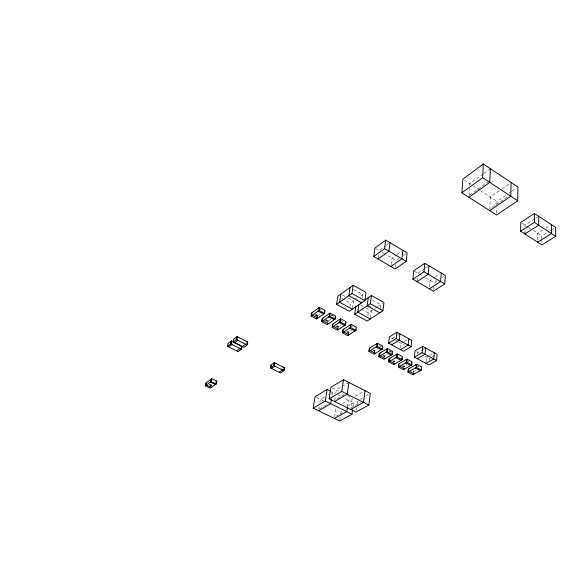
<?xml version="1.0" encoding="UTF-8"?>
<svg xmlns="http://www.w3.org/2000/svg" width="585" height="585" viewBox="0 0 585 585"><rect width="100%" height="100%" fill="white"/><g stroke="black" fill="none" stroke-linecap="round" stroke-linejoin="round"><path stroke-width="0.44" stroke-dasharray="2.92 2.19" d="M537.637 240.179L537.644 233.291L543.004 229.92M524.913 232.867L524.942 230.278M524.979 226.834L525.001 225.108L534.887 218.724M496.621 213.225L496.819 207.777M496.95 204.15L497.053 201.43L506.003 195.251M469.053 195.58L469.462 188.794M469.675 185.401L469.777 183.705L483.005 174.03M433.58 289.495L433.792 286.964M429.156 360.433L429.31 358.649L431.642 357.333M426.063 361.786L426.458 357.099L428.798 355.775M429.522 286.935L430.099 280.383L434.575 277.458M417.734 353.998L417.873 352.433L422.516 349.75M413.003 373.983L413.215 371.694L415.847 370.225M413.449 371.885L414.26 371.109M417.112 280.581L417.354 278.124M402.473 366.042L403.899 366.802L404.718 366.02M403.438 368.908L403.672 366.612L407.072 364.674M400.637 348.031L401.134 343.329L403.431 341.947M393.785 363.775L394.034 361.479L396.63 359.965M392.813 360.901L394.261 361.669L395.072 360.879M384.031 358.598L384.301 356.294L386.882 354.759M395.38 267.279L395.679 264.749M383.058 355.709L384.521 356.484L385.325 355.687M391.168 264.617L391.957 258.058L396.323 254.958M381.654 346.678L379.387 345.83M380.308 308.207L380.755 304.624L372.17 299.834M374.378 353.632L374.678 351.249L375.49 350.437L374.012 349.654M374.181 353.362L374.466 351.058L377.025 349.501M356.221 410.326L356.579 407.665M357.047 404.118L357.523 400.571M378.224 257.978L378.656 254.694M370.393 317.984L371.329 310.869L364.353 307.015M367.877 315.622L368.236 312.916L374.232 308.946M353.121 406.304L353.603 402.772L343.585 397.756M352.265 397.924L350.876 408.016L360.682 402.56M347.417 406.846L348.36 400.147L342.247 403.613M362.444 297.304L362.824 294.613L352.484 288.851M339.805 420.147L340.565 414.897M340.689 414.026L341.201 410.531M352.47 308.156L353.523 301.034L347.995 297.984M348.133 335.132L348.484 332.733L349.289 331.9L347.768 331.081M334.649 417.032L336.126 407.087M347.943 334.869L348.287 332.558L351.57 330.401M335.168 397.486L334.788 400.016L344.477 394.414M335.805 393.274L336.309 389.91L348.901 382.48M349.932 306.752L350.473 303.14L353.523 301.034M331.936 395.54L332.455 392.184L334.839 393.376M335.9 326.006L338.203 327.234L338.956 326.737L337.472 325.567M337.647 329.377L338.013 327.059L340.521 325.384M318.774 409.273L319.176 406.78M319.841 402.626L320.383 399.306L324.909 396.637M327.424 324.09L327.819 321.684L328.616 320.829L326.284 319.578M316.734 318.225L317.143 315.9L320.346 313.64M316.909 318.481L317.326 316.068L318.123 315.213L316.551 314.372M210.432 387.438L210.944 385.318L211.675 384.798L209.525 383.775M210.512 387.701L211.675 384.798M483.744 173.496L490.354 168.655M379.921 250.066L385.691 245.854M386.414 245.327L390.019 242.687M469.77 195.068L487.693 182.191M397.054 254.438L401.42 251.345M399.094 258.475L396.169 260.522L385.954 254.541M403.467 255.389L405.661 253.853M499.224 190.805L490.303 197.05L489.806 208.933L510.076 194.988M502.201 188.721L511.115 182.469M508.987 193.189L511.224 191.646M511.97 191.127L516.445 188.041M360.674 296.098L364.711 293.312M330.861 319.286L327.629 321.509L325.297 320.266M417.844 273.21L424.505 268.742M425.244 268.244L428.944 265.765M281.202 368.506L282.562 367.599M374.956 308.47L377.135 307.023M377.859 306.547L382.67 303.352M435.32 276.976L439.796 274.051M437.141 280.822L434.143 282.752L425.5 277.692M442.377 277.429L443.869 276.464M535.655 218.234L538.697 216.267M546.061 227.996L550.653 225.108M541.827 238.651L541.82 235.989L548.723 231.689M549.49 231.214L551.787 229.781M552.554 229.298L554.09 228.347M392.316 338.532L396.879 335.739M397.639 335.271L399.921 333.874M404.198 341.494L407.255 339.658M327.929 394.853L330.189 393.515M330.942 393.076L332.455 392.184M319.534 408.835L327.878 404.008M423.291 349.303L425.609 347.965M355.263 396.221L365.011 390.685M429.573 355.336L432.681 353.574M432.425 356.894L435.54 355.139M347.461 406.209L353.603 402.772M359.782 399.306L362.795 397.617M365.808 395.928L368.821 394.239M336.185 416.176L342.335 412.761M210.169 384.425L211.602 385.113M209.518 384.637L210.944 385.318M208.903 384.477L211.053 385.5M316.587 397.434L323.527 400.864M338.02 394.97L340.404 396.162M332.47 387.979L338.7 391.109M347.475 395.518L351.468 397.529M373.969 349.998L375.446 350.781M383.826 355.249L385.288 356.024M393.588 360.448L395.036 361.216M403.248 365.596L404.681 366.356M412.813 370.693L414.231 371.446M372.996 350.276L374.466 351.058M382.846 355.519L384.301 356.294M392.593 360.711L394.034 361.479M402.246 365.852L403.672 366.612M373.208 350.459L374.678 351.249M315.703 314.291L318.064 315.556M326.225 319.922L328.565 321.172M337.413 325.911L338.956 326.737M347.717 331.424L349.238 332.243M314.781 314.642L317.143 315.9M336.47 326.24L338.013 327.059M346.759 331.739L348.287 332.558M314.964 314.81L317.326 316.068M325.487 320.434L327.819 321.684M346.964 331.922L348.484 332.733M389.339 350.803L391.533 351.98M389.296 351.146L391.497 352.324M406.663 360.462L410.253 362.386M416.301 365.632L419.854 367.534M331.483 315.037L333.823 316.295M318.467 308.397L322.423 310.525M329.86 314.533L333.772 316.646M340.353 320.192L342.671 321.443M349.969 325.37L352.265 326.605M390.839 337.728L394.721 339.841M395.526 340.273L397.932 341.582M398.729 342.02L404.059 344.916M416.432 351.643L417.873 352.433M424.9 356.25L429.31 358.649M341.808 298.372L350.473 303.14M361.274 309.085L368.236 312.916M342.466 294.935L344.836 296.237M360.477 304.873L363.577 306.584M355.036 298.028L359.556 300.536M368.075 305.253L372.791 307.871M375.628 248.501L379.204 250.592M382.202 252.347L385.208 254.102M414.407 271.199L422.436 275.901M522.164 223.273L527.977 227.038M528.723 227.514L532.438 229.92M533.184 230.402L541.82 235.989M464.219 180.092L479.656 190.132M480.417 190.622L497.053 201.43M541.834 239.536L541.842 243.082"/><path stroke-width="0.88" d="M538.697 216.267L538.69 225.196L524.899 233.978L524.913 232.867M520.613 231.229L534.376 222.388L534.412 213.452L555.626 227.389L555.75 236.318L541.842 244.859L520.613 231.229L520.745 222.358L534.412 213.452M517.681 200.75L517.937 187.01L483.327 163.983L462.83 179.193L461.916 192.787L496.555 215.039L517.681 200.75L482.647 177.701L483.327 163.983M511.115 182.469L510.785 196.209L489.733 210.651M490.354 168.655L489.762 182.381L468.951 197.299M444.724 283.981L445.368 275.498L424.79 263.301L413.719 270.796L412.856 279.228L433.434 291.176L444.724 283.981L424.001 271.798L412.856 279.228M436.607 360.557L437.097 354.261L422.714 346.378L414.999 350.861L414.399 357.128L428.783 364.901L436.607 360.557L422.151 352.675L414.399 357.128M434.238 352.696L433.734 358.985L425.924 363.358M441.287 273.078L440.615 281.568L429.353 288.807M425.609 347.965L425.061 354.261L417.295 358.693M428.944 265.765L428.183 274.255L417.01 281.641M422.151 352.675L422.714 346.378M421.383 370.056L421.661 366.985L416.681 364.309L408.264 369.055L407.964 372.111L412.93 374.744L421.383 370.056L416.396 367.387L407.964 372.111M415.621 364.908L416.381 364.799L416.162 367.19L415.335 367.98L420.322 370.649L421.149 369.866M416.396 367.387L416.681 364.309M414.004 373.822L409.047 371.19L408.257 371.629L408.491 369.252L409.31 368.47M424.001 271.798L424.79 263.301M411.767 362.32L411.533 364.711L410.707 365.508L405.668 362.81L406.495 362.013L406.736 359.621L405.983 359.738M411.767 364.908L412.059 361.83L407.036 359.124L398.678 363.95L398.348 367.007L403.365 369.669L411.767 364.908L406.729 362.21L398.348 367.007M411.101 346.656L411.723 340.346L396.952 332.243L389.361 336.923L388.637 343.205L403.409 351.19L411.101 346.656L396.257 338.561L388.637 343.205M408.783 338.737L408.154 345.048L400.469 349.603M406.729 362.21L407.036 359.124M401.99 357.918L401.822 359.512L400.996 360.309L395.906 357.589L396.732 356.784L396.996 354.386L396.242 354.51M402.049 359.702L402.37 356.623L397.288 353.896L388.988 358.788L388.637 361.852L393.698 364.543L402.049 359.702L396.959 356.974L388.637 361.852M399.709 363.351L398.897 364.141L398.648 366.517L399.423 366.071L404.44 368.74L403.657 369.179M396.959 356.974L397.288 353.896M399.921 333.874L399.241 340.192L391.606 344.814L391.701 344.024M396.257 338.561L396.952 332.243M406.195 261.327L407.116 252.822L385.698 240.128L374.912 248.084L373.764 256.53L395.182 268.968L406.195 261.327L384.608 248.632L373.764 256.53M392.235 354.444L392.579 351.358L387.445 348.601L379.204 353.581L378.824 356.645L383.943 359.358L392.235 354.444L387.087 351.687L378.824 356.645M390.019 358.181L389.208 358.978L388.937 361.362L389.705 360.908L394.773 363.599L393.997 364.053M402.875 250.307L401.917 258.811L390.934 266.504M386.407 349.23L387.146 349.106L386.868 351.505L386.049 352.316L391.19 355.066L392.009 354.254M387.087 351.687L387.445 348.601M385.01 358.408L379.892 355.695L379.124 356.155L379.416 353.764L380.221 352.967M382.319 349.135L382.685 346.049L377.5 343.263L369.318 348.316L368.916 351.388L374.086 354.13L382.319 349.135L377.12 346.349L368.916 351.388M355.863 306.109L354.685 314.233L367.146 321.033L382.941 310.723L383.95 302.511L371.431 295.498L364.674 300.105M368.872 405.054L370.327 393.398L343.475 379.709L330.934 387.204L329.143 398.78L355.987 412.103L368.872 405.054L341.764 391.409L329.143 398.78M376.469 343.9L377.201 343.761L376.908 346.166L376.089 346.985L381.281 349.764L382.1 348.945M377.12 346.349L377.5 343.263M390.019 242.687L388.966 251.192L378.085 259.038M384.608 248.632L385.698 240.128M370.327 347.687L369.523 348.499L369.215 350.89L369.976 350.422L375.146 353.172L374.378 353.632M365.011 390.685L363.512 402.356L350.671 409.463M354.685 314.233L370.327 303.717L371.431 295.498M330.92 391.416L327.095 389.5L315.074 396.681L313.187 408.096L339.68 421.017L352.038 414.26L352.638 409.844M368.265 297.655L367.153 305.853L379.731 312.814M364.835 300.661L365.976 292.442L353.223 285.297L337.867 296.207L336.558 304.339L349.252 311.271L364.835 300.661L351.987 293.524L336.558 304.339M347.3 407.686L346.744 411.643L334.437 418.465M355.958 330.349L356.404 327.242L351.037 324.353L342.956 329.706L342.488 332.792L347.826 335.644L355.958 330.349L350.583 327.461L342.488 332.792M348.901 382.48L347.249 394.166L334.569 401.471M358.795 304.909L357.764 312.163L370.254 319.008M350.02 325.026L350.729 324.865L350.378 327.278L349.559 328.134L354.934 331.015L355.753 330.174M350.583 327.461L351.037 324.353M341.764 391.409L343.475 379.709M345.596 324.777L346.064 321.662L340.645 318.745L332.624 324.185L332.126 327.271L337.53 330.152L345.596 324.777L340.163 321.852L332.126 327.271M351.987 293.524L353.223 285.297M350.101 287.513L348.857 295.725L361.669 302.818M343.958 329.041L343.154 329.881L342.788 332.287L343.541 331.79L348.887 334.642L348.133 335.132M345.757 322.181L345.391 324.595L344.58 325.45L339.146 322.532L339.958 321.677L340.338 319.256L339.629 319.425M331.424 398.897L330.693 403.709L318.54 410.707M340.163 321.852L340.645 318.745M313.187 408.096L325.282 401.032L327.095 389.5M340.887 294.058L339.6 302.211L352.324 309.18M334.167 319.483L328.624 316.88L329.435 316.01L329.83 313.589L329.136 313.772M333.618 323.505L332.821 324.353L332.434 326.759L333.179 326.255L338.583 329.143L337.83 329.64M334.92 318.964L335.307 316.543M335.117 319.139L335.614 316.024L330.137 313.07L322.189 318.598L321.662 321.692L327.117 324.602L335.117 319.139L329.626 316.185L321.662 321.692M329.626 316.185L330.137 313.07M323.593 313.794L317.984 311.161L318.796 310.291L319.213 307.864L318.525 308.054M323.176 317.918L322.379 318.774L321.969 321.18L322.708 320.668L328.163 323.578L327.424 324.09M324.339 313.275L324.748 310.847M324.529 313.443L325.055 310.328L319.52 307.344L311.644 312.96L311.088 316.054L316.602 318.993L324.529 313.443L318.979 310.459L311.088 316.054M318.979 310.459L319.52 307.344M312.617 312.266L311.827 313.129L311.395 315.542L312.127 315.015L317.64 317.962L316.909 318.481M283.952 370.729L284.515 367.782L274.285 362.663L270.906 364.96L270.307 367.892L280.537 372.981L283.952 370.729L273.692 365.603L270.307 367.892M283.242 367.146L284.135 367.95L283.696 370.239L282.738 369.764L279.33 372.023M273.692 365.603L274.285 362.663M275.564 363.307L274.541 363.146L274.08 365.442L274.979 366.247L271.659 368.206M270.855 366.963L271.162 365.442M247.119 344.982L247.784 342.013L237.049 336.594L233.759 339.088L233.064 342.057L243.784 347.424L247.119 344.982L236.355 339.571L233.064 342.057M246.446 341.333L247.375 342.174L246.855 344.485L245.854 343.98L242.526 346.43M241.634 346.4L241.115 348.704L240.113 348.207L236.845 350.612L237.839 351.11M239.916 345.172L231.375 340.894L228.135 343.344L227.426 346.298L238.095 351.6L241.371 349.201L242.044 346.24L240.64 345.903M236.355 339.571L237.049 336.594M238.402 337.274L237.313 337.099L236.771 339.41L237.707 340.251L234.409 342.73L233.473 341.896M227.426 346.298L230.673 343.856L231.375 340.894M232.713 341.567L231.631 341.391L231.082 343.695L232.011 344.528L228.845 346.634M216.209 383.051L216.567 381.574L216.011 381.976M216.143 383.972L216.823 381.127L211.785 378.714L205.935 382.934L205.233 385.764L210.256 388.14L216.143 383.972L211.083 381.559L205.233 385.764M211.061 387.307L206.037 384.923L205.489 385.318L206.659 382.414M211.046 379.248L211.521 379.168L210.344 382.093L215.397 384.499L216.033 383.789M211.083 381.559L211.785 378.714M461.916 192.787L482.647 177.701M216.084 381.654L216.823 381.127M360.36 303.037L361.801 302.057M537.637 242.161L551.516 233.554L551.421 224.625M325.282 401.032L352.038 414.26M230.673 343.856L241.371 349.201M370.327 303.717L382.941 310.723M534.376 222.388L555.75 236.318"/></g></svg>
